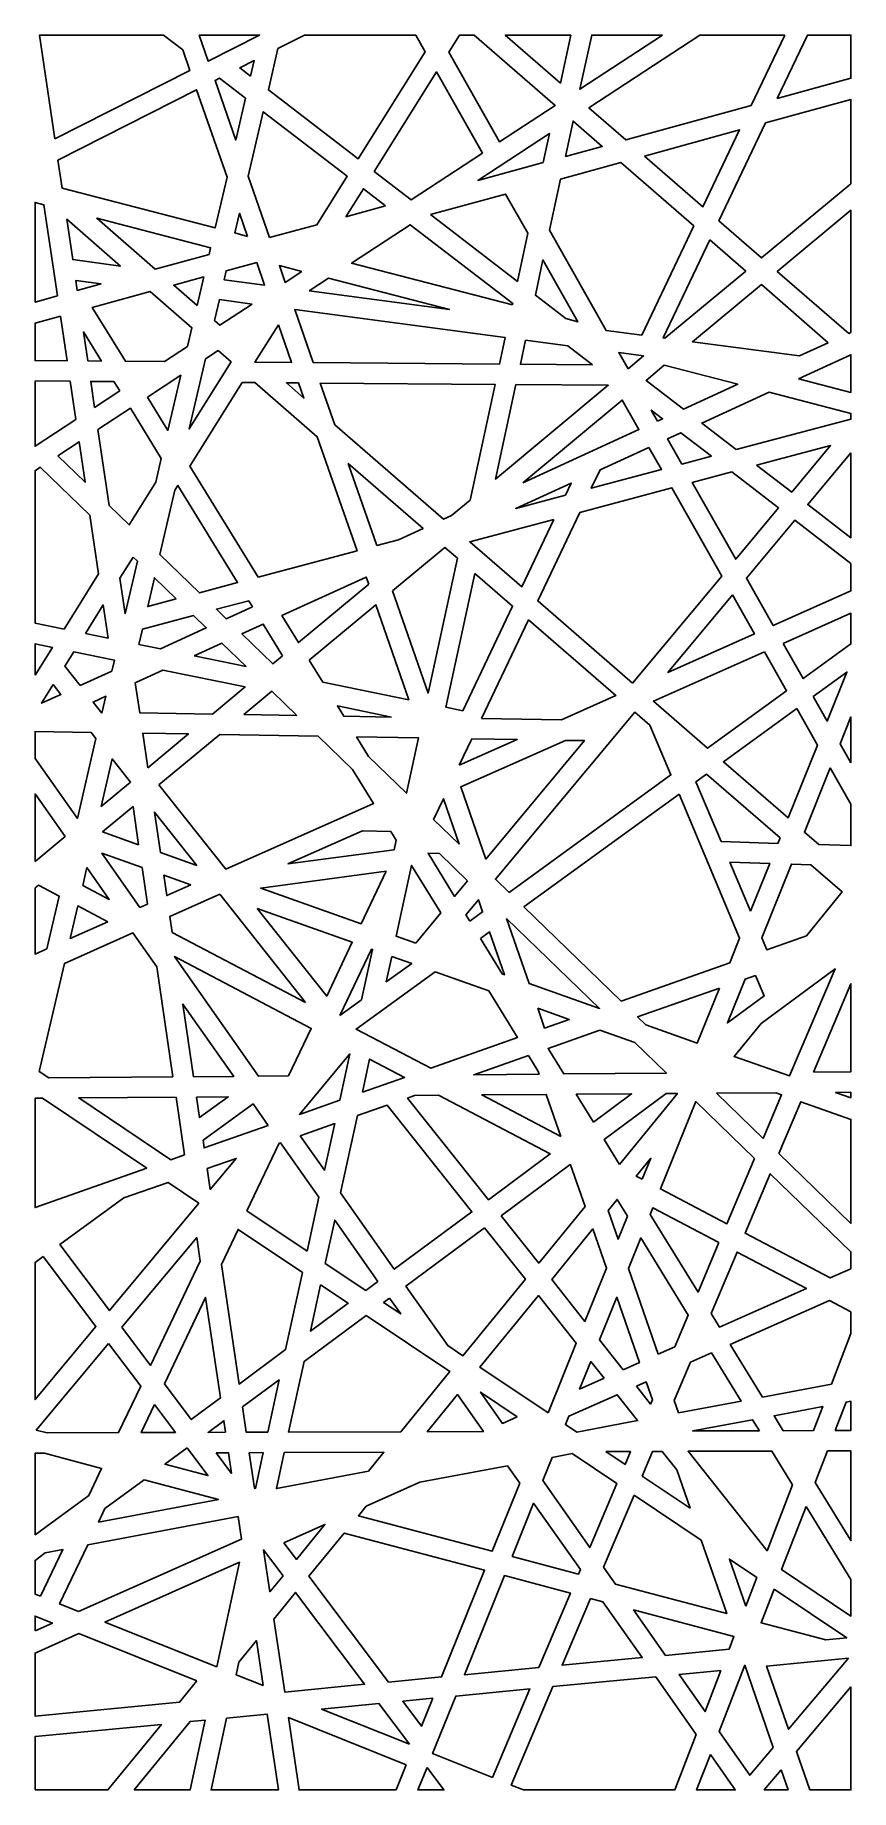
# Model space of a CAD drawing. Extents: x 2347 to 3347, y 2001 to 4153.
import ezdxf

# ---------------------------------------------------------------- set-up
doc = ezdxf.new("R2010")
doc.units = 0
doc.layers.add('LAYER_01', color=5, linetype='CONTINUOUS')

msp = doc.modelspace()

# ---------------------------------------------------------------- linework, layer by layer
at = {"layer": 'LAYER_01'}
for points in [[(2371.7, 4025.6), (2352.9, 4152.9), (2504.9, 4152.9), (2528.5, 4134.8), (2537.2, 4109.6)], [(2548.6, 4152.9), (2622.6, 4152.9), (2559.7, 4121)], [(2645.2, 4136.3), (2677.8, 4152.9), (2814.1, 4152.9), (2825.6, 4132.5), (2743.4, 4001.1), (2633.4, 4085.6)], [(2885.6, 4152.9), (2867.8, 4152.9), (2854.7, 4131.9), (2916.9, 4021.9), (2985, 4066.5)], [(3004.3, 4152.9), (2923.7, 4152.9), (2991.5, 4094)], [(3116.7, 4152.9), (3029.8, 4152.9), (3015.4, 4086.5)], [(3266.4, 4152.9), (3162.3, 4152.9), (3026.3, 4063.8), (3071.7, 4024.3), (3225.2, 4066.5)], [(3257.1, 4075.2), (3347.5, 4100), (3347.5, 4152.9), (3294.1, 4152.9)], [(2611.6, 4102.4), (2616.1, 4121.6), (2598.4, 4112.6)], [(2605.4, 4075.6), (2573.6, 4100), (2568, 4097.2), (2593.4, 4024.2)], [(2895.9, 4008.2), (2839.6, 4107.8), (2763.3, 3985.7), (2808.6, 3950.9)], [(2375.5, 3999.5), (2380.7, 3965), (2568.2, 3916.4), (2582.8, 3978.6), (2545.5, 4085.8)], [(3242.9, 4045.4), (3185.7, 3925.3), (3238.1, 3879.7), (3347.5, 3970.6), (3347.5, 4074.1)], [(2635, 3904.5), (2608.8, 3980), (2627.2, 4058.9), (2730.1, 3979.8), (2692.9, 3920.3)], [(2997.5, 4004), (3042.7, 4016.4), (3007, 4047.4)], [(2970.3, 3996.5), (2890.2, 3974.5), (2978.1, 4032.1)], [(3094.4, 4004.6), (3166.1, 3942.3), (3211, 4036.6)], [(3091.1, 3785), (3154.9, 3918.9), (3065.4, 3996.7), (2991.6, 3976.4), (2978, 3913.8), (3047.5, 3790.8)], [(2777.2, 3943.5), (2728.5, 3930.1), (2750, 3964.4)], [(2374.9, 3833), (2358.3, 3944.9), (2347.5, 3947.8), (2347.5, 3825.5)], [(2832.3, 3932.7), (2938.7, 3850.8), (2951.5, 3909.8), (2924.3, 3957.9)], [(2452.2, 3869.7), (2393.6, 3877.5), (2386.3, 3927)], [(2560.7, 3884), (2562.6, 3892.1), (2423, 3928.2), (2494.7, 3865.9)], [(2608, 3906.1), (2598.1, 3934.5), (2592.5, 3910.2)], [(2932.5, 3822.1), (2735.5, 3873.1), (2807.4, 3920.3), (2932.9, 3823.8)], [(3347.5, 3788.3), (3347.5, 3938.1), (3257.3, 3863.1), (3344.8, 3787.1)], [(3174.5, 3901.9), (3117.2, 3781.6), (3119.6, 3781.2), (3218.7, 3863.5)], [(2619.1, 3874.2), (2581.7, 3863.9), (2579.1, 3852.9), (2628.8, 3846.3)], [(2998.1, 3805.2), (3012.9, 3801.3), (2970, 3877.1), (2960.7, 3833.9)], [(2546.1, 3821.4), (2554.2, 3856.3), (2517.4, 3846.2)], [(2674.6, 3863.1), (2654.1, 3849.6), (2646.9, 3870.2)], [(2683.6, 3839.1), (2855.4, 3816.3), (2707.3, 3854.6)], [(2428.3, 3847.7), (2399.2, 3839.7), (2397.4, 3851.8)], [(2534.3, 3771.1), (2539.7, 3793.9), (2488.5, 3838.3), (2417.6, 3818.8), (2458.2, 3752.9), (2506, 3752.5)], [(3319.8, 3775.6), (3237.8, 3846.9), (3153.3, 3776.8), (3284.4, 3759.4)], [(2613.6, 3823.1), (2574, 3797.1), (2567.4, 3802.9), (2573.4, 3828.5)], [(2688.3, 3751.2), (2665.7, 3816.2), (2923.8, 3782), (2916.8, 3749.5)], [(2386.7, 3753.4), (2378.6, 3808.1), (2347.5, 3799.6), (2347.5, 3753.7)], [(2412, 3753.3), (2406.7, 3788.9), (2428.7, 3753.1)], [(2645.7, 3797.7), (2617, 3751.7), (2661.8, 3751.4)], [(3030.6, 3748.6), (3000.4, 3771.8), (2948.7, 3778.7), (2942.3, 3749.3)], [(2571.9, 3765.9), (2587.8, 3752.1), (2536.4, 3670), (2556.4, 3755.7)], [(3074.3, 3743.5), (3063, 3763.5), (3093.4, 3759.5)], [(3118.8, 3748.1), (3096.5, 3729.5), (3142.3, 3694.2), (3208.9, 3724.8)], [(3283.2, 3731.4), (3347.5, 3714.7), (3347.5, 3760.8)], [(2347.5, 3728.7), (2347.5, 3648.6), (2397.3, 3681.3), (2390.4, 3728.4)], [(2451.2, 3716.6), (2420.4, 3696.4), (2415.7, 3728.2), (2444.1, 3728)], [(2485.2, 3709), (2510.3, 3668.1), (2526.1, 3735.8)], [(2620.9, 3488.2), (2742.1, 3520.5), (2693.4, 3660.4), (2617, 3726.7), (2601.4, 3726.8), (2537.3, 3624.2)], [(2670.5, 3726.3), (2655.5, 3726.4), (2676.9, 3707.8)], [(2880.6, 3582.6), (2858.1, 3563.9), (2848.1, 3559.3), (2714.8, 3675), (2697, 3726.1), (2911.4, 3724.5)], [(2936.9, 3724.3), (2911.8, 3608.5), (3050.1, 3723.5)], [(2945.4, 3603.9), (3067.2, 3705.2), (3087.6, 3669.2)], [(3207, 3644.5), (3164.7, 3677), (3247.2, 3714.8), (3347.5, 3688.9), (3347.5, 3682)], [(2495.5, 3604.5), (2502.2, 3633.5), (2464.3, 3695.3), (2424.4, 3669.2), (2438.2, 3576.1), (2462.8, 3552.2)], [(3110.4, 3679.6), (3116.6, 3682.5), (3102.8, 3693.1)], [(3176.5, 3636.4), (3140.3, 3626.8), (3122.8, 3657.8), (3139, 3665.2)], [(2375.3, 3637), (2408.7, 3604.6), (2401.4, 3654.1)], [(3100, 3647.3), (3115.3, 3620.1), (3029.3, 3597.1), (3040.1, 3619.9)], [(3231.9, 3625.3), (3274.9, 3592.3), (3322.5, 3649.5)], [(3347.5, 3640.4), (3294.7, 3577.1), (3347.5, 3536.5)], [(2383, 3424.5), (2425.3, 3492.2), (2414.7, 3564), (2353.8, 3622.9), (2347.5, 3618.7), (2347.5, 3431.8)], [(2766.3, 3527), (2731.3, 3627.5), (2823.1, 3547.9), (2793.1, 3534.1)], [(3201.5, 3617.2), (3258.8, 3573.1), (3206.3, 3510.1), (3153, 3604.3)], [(2500.4, 3515.8), (2518.9, 3594.7), (2522.5, 3600.6), (2595.7, 3481.5), (2548.8, 3468.9)], [(2997.6, 3588.7), (2936.6, 3572.4), (3004.7, 3603.6)], [(3079.8, 3358.3), (2963.6, 3459.1), (3015.2, 3567.5), (3128.1, 3597.6), (3189.2, 3489.5)], [(2983.5, 3559), (2944, 3476.1), (2880.2, 3531.5)], [(3347.5, 3504.9), (3278.7, 3557.9), (3219.4, 3486.8), (3252.3, 3428.8), (3347.5, 3471.2)], [(2467.6, 3512.8), (2451.4, 3486.8), (2457.8, 3443.2), (2472.9, 3507.7)], [(2785.7, 3471.2), (2849.9, 3524.6), (2865.1, 3511.4), (2829.3, 3346)], [(2520.6, 3461.4), (2485.6, 3452.1), (2493.8, 3487.4)], [(2756.4, 3479.4), (2670.3, 3407.9), (2650, 3441), (2753.3, 3488.3)], [(2886.7, 3492.8), (2932.8, 3452.7), (2871.6, 3324.3), (2851, 3328.5)], [(3202.3, 3466.3), (3229.3, 3418.6), (3123.2, 3371.3)], [(2409.1, 3419.2), (2436.9, 3413.4), (2430.9, 3454.1)], [(2609.4, 3459.2), (2569.8, 3448.7), (2581.6, 3437.2), (2613.9, 3451.9)], [(2683.6, 3386.4), (2700.1, 3359.4), (2805.6, 3337.8), (2765.2, 3454.2)], [(3264.6, 3406.9), (3289.1, 3363.7), (3347.5, 3406.2), (3347.5, 3443.8)], [(2501.2, 3400.3), (2474.7, 3405.7), (2479.1, 3424.5), (2541.6, 3441.1), (2557.3, 3426)], [(2650.9, 3391.7), (2638.9, 3381.7), (2600.9, 3418.5), (2627.1, 3430.5)], [(2894.8, 3314.8), (2952.4, 3435.7), (3059.4, 3342.9), (2992.6, 3313.1)], [(2347.5, 3367.8), (2368.8, 3401.9), (2347.5, 3406.3)], [(2542.6, 3391.8), (2576.5, 3407.3), (2606, 3378.7)], [(2402.6, 3355.1), (2441.4, 3372.9), (2444.6, 3386.4), (2394.9, 3396.5), (2383.8, 3378.8)], [(3241.7, 3396.7), (3105.4, 3336), (3171.8, 3278.4), (3268.7, 3348.9)], [(2504.2, 3374.1), (2604.8, 3353.5), (2565, 3320.3), (2475.8, 3321.8), (2470.3, 3358.6)], [(3301.4, 3341.8), (3318.5, 3311.7), (3342.7, 3371.8)], [(2369.8, 3356.3), (2355.5, 3333.5), (2379.2, 3344.3)], [(2429.4, 3321.4), (2418.6, 3334.9), (2434.2, 3342.1)], [(2603.3, 3319.7), (2668.2, 3318.6), (2637.6, 3348.2)], [(2784.3, 3316.6), (2718.1, 3330.2), (2725.8, 3317.6)], [(2928.5, 3101.3), (2911.7, 3117.6), (3082.7, 3322.7), (3101, 3306.7), (3126.8, 3245.6)], [(3281.1, 3327), (3191.2, 3261.6), (3270.5, 3192.8), (3306.5, 3282)], [(3347.5, 3260.4), (3347.5, 3316.8), (3334.2, 3283.9)], [(2422.1, 3290.3), (2416.1, 3297.8), (2347.5, 3299), (2347.5, 3265.9), (2399.3, 3192.2)], [(2485.7, 3254.5), (2479.5, 3296.8), (2535.5, 3295.8)], [(2499.3, 3233.3), (2573.8, 3295.2), (2694.4, 3293.2), (2736.6, 3252.3), (2762.3, 3210.6), (2581.3, 3130)], [(2741.4, 3292.4), (2756.3, 3268.1), (2802.6, 3223.2), (2817.4, 3291.1)], [(2867.4, 3257.4), (2883, 3290), (2938.5, 3289)], [(2997.7, 3288), (3020.9, 3287.7), (2900, 3142.5), (2869.3, 3230.9)], [(2428.3, 3206.8), (2442, 3265.3), (2464.5, 3236.9)], [(3322.2, 3254.2), (3290.5, 3175.4), (3308.1, 3160.2), (3347.5, 3159), (3347.5, 3209.6)], [(3188.4, 3163.8), (3258, 3161.7), (3260.6, 3168.3), (3170.5, 3246.5), (3157.5, 3237.1)], [(2347.5, 3139.6), (2347.5, 3222.4), (2384.2, 3170.1)], [(2474.4, 3160), (2467.5, 3206.8), (2430.1, 3175.7)], [(2835.8, 3191.1), (2867.2, 3160.7), (2847.9, 3216.3)], [(3136.8, 3222), (2946.7, 3083.7), (3065.9, 2968.3), (3198.9, 3015.2), (3211.1, 3045.5)], [(2545.7, 3134.7), (2493.8, 3200), (2501.1, 3150.5)], [(2657.4, 3136.5), (2787.6, 3153.9), (2790.1, 3165.4), (2783.5, 3176.1), (2748.7, 3177.1)], [(2478.6, 3132), (2485.2, 3087.2), (2475.9, 3083.1), (2429.2, 3149.5)], [(2877.7, 3115.8), (2861.7, 3096.6), (2829.1, 3149.7), (2843.1, 3149.3)], [(2410.9, 3132.1), (2438.4, 3093), (2405.8, 3110.2)], [(2538.2, 3110.8), (2508.9, 3097.7), (2505.2, 3122.5)], [(2777.8, 3127.4), (2747.1, 3063.1), (2624, 3106.8)], [(2814, 3039.3), (2790.2, 3047.8), (2809, 3134.6), (2844.8, 3076.3)], [(3224.4, 3078.4), (3248, 3137), (3199.1, 3138.5)], [(3298.4, 3135.5), (3274.6, 3136.2), (3238.2, 3045.7), (3244.3, 3031.2), (3292.9, 3048.3), (3336.9, 3102.1)], [(2361.9, 3032.3), (2377.1, 3097), (2351.5, 3110.4), (2347.5, 3107.1), (2347.5, 3025.9)], [(2679.1, 2966.5), (2515.6, 3052.5), (2512.7, 3072.1), (2573.8, 3099.3)], [(2436.8, 3065.6), (2390.6, 3045.1), (2399.9, 3085)], [(2619.5, 3081.9), (2704.9, 2974.3), (2736.3, 3040.4)], [(2880.3, 3066.3), (2896.1, 3077.7), (2890.9, 3092.6), (2875.5, 3074.1)], [(2925.4, 3069.6), (3039.4, 2959.2), (2953.1, 2989.9)], [(2516.5, 2875.3), (2364.2, 2874.2), (2352.5, 2882), (2383.5, 3014.5), (2467.3, 3051.8), (2496.6, 3010.2)], [(2893.5, 3045), (2920.2, 3001.6), (2922.9, 3000.6), (2904.6, 3053.1)], [(2658.2, 2876.4), (2686, 2934.7), (2518.2, 3022.8), (2621.3, 2876.1)], [(2721.2, 2950.5), (2747.7, 2969.8), (2761.1, 3031.6), (2760, 3031.9)], [(2784.8, 3023.1), (2778, 2991.9), (2809.1, 3014.5)], [(2837.7, 3004.3), (2741, 2934), (2832.4, 2886), (2938.8, 2923.5), (2903.5, 2980.9)], [(3230.4, 2999.8), (3241, 2974.6), (3196.1, 2941.4), (3217.8, 2995.3)], [(3237.4, 2940.9), (3328.1, 3008), (3272.4, 2876.4), (3204.4, 2900.5)], [(3186.4, 2984.3), (3159.1, 2916.6), (3096.2, 2939), (3086, 2948.9)], [(3301.5, 2881.1), (3347.5, 2881.5), (3347.5, 2989.6)], [(2541.8, 2875.5), (2528.6, 2964.6), (2590.9, 2875.9)], [(2963.6, 2959.6), (2972.1, 2935.2), (3002.3, 2945.8)], [(3039.7, 2932.5), (3082.7, 2917.3), (3121.4, 2879.8), (2995.6, 2878.9), (2976.3, 2910.2)], [(2721, 2846.7), (2733.3, 2903.5), (2671.4, 2829.2)], [(2748.7, 2856.5), (2800.3, 2874.6), (2757.5, 2897.1)], [(2952.2, 2901.7), (2885.1, 2878), (2965.3, 2878.6), (2963.9, 2882.7)], [(2484.5, 2763.3), (2356.6, 2849.1), (2347.5, 2849.1), (2347.5, 2715)], [(2530.7, 2779.6), (2520.2, 2850.3), (2401, 2849.5), (2513.9, 2773.7)], [(2545.5, 2850.5), (2584.2, 2850.8), (2549.2, 2825.4)], [(2633.2, 2815.7), (2614.7, 2842.1), (2553.3, 2797.5), (2554.7, 2788.1)], [(2742.5, 2827.8), (2721.9, 2733), (2787.7, 2639.3), (2883, 2709.7), (2779, 2840.7)], [(2842, 2852.7), (2812.7, 2852.5), (2804, 2849.4), (2903.1, 2724.6), (2979, 2780.8)], [(2991.9, 2802.2), (2895, 2853.1), (2974, 2853.7)], [(3031.9, 2819.9), (3010.9, 2854), (3078.6, 2854.5)], [(3063.8, 2768), (3045, 2798.5), (3121, 2854.8), (3134.8, 2854.9)], [(3229.5, 2775.1), (3195.6, 2695.2), (3114.1, 2738), (3157.3, 2845.1)], [(3182.7, 2855.3), (3239.9, 2799.8), (3262.6, 2853.3), (3255.6, 2855.8)], [(3259.2, 2781.2), (3347.5, 2695.7), (3347.5, 2823.1), (3286.2, 2844.9)], [(3347.5, 2856.5), (3347.5, 2849.7), (3328.8, 2856.3)], [(2672.6, 2803.1), (2702.3, 2760.8), (2714.8, 2818)], [(2680.8, 2661.6), (2695.1, 2727.6), (2648.1, 2794.5), (2646.6, 2794), (2607.1, 2711.1)], [(2558.4, 2762.9), (2594, 2775.4), (2562.2, 2737.3)], [(2918.6, 2705), (2964.8, 2646.9), (3021.7, 2716.5), (3003.9, 2767.6), (3003.5, 2767.8)], [(3091.8, 2749.7), (3084.3, 2753.6), (3102.3, 2775.6)], [(3347.5, 2640), (3322.1, 2628.7), (3217.8, 2683.5), (3248.7, 2756.5), (3347.5, 2660.9)], [(2548.3, 2720.5), (2510.4, 2745.9), (2456.4, 2726.9), (2377.7, 2669.7), (2438.5, 2588.8)], [(3073.6, 2704.4), (3060.9, 2725), (3049.9, 2711.5), (3062.2, 2676.2)], [(3185.8, 2672.1), (3104.7, 2714.7), (3101.5, 2706.7), (3160.1, 2611.4)], [(2767.6, 2624.4), (2714.7, 2699.7), (2703.2, 2646.6), (2752.7, 2613.4)], [(2898.5, 2690.1), (2802.1, 2618.8), (2853.4, 2545.7), (2871.9, 2533.3), (2948.6, 2627.1)], [(2453.9, 2568.2), (2489.1, 2521.4), (2550, 2649.2), (2545.7, 2678.3)], [(2675.1, 2635.3), (2596.3, 2688.3), (2575.8, 2645.3), (2597.5, 2498.5), (2654.6, 2540.8)], [(2980.7, 2626.8), (3021.5, 2575.4), (3048, 2640.9), (3031.3, 2688.8)], [(3111.2, 2535.1), (3074.7, 2640.3), (3089.8, 2677.9), (3148.1, 2583.1), (3131.6, 2544.2)], [(2357.5, 2655), (2422, 2569.1), (2347.5, 2479.6), (2347.5, 2647.7)], [(3176.2, 2585.2), (3208, 2660.4), (3292.9, 2615.8), (3186.4, 2568.5)], [(2506, 2498.8), (2538.8, 2455.1), (2574.7, 2481.7), (2556.5, 2604.8)], [(2697.5, 2620.3), (2731.4, 2597.6), (2685.1, 2563.3)], [(2782, 2603.9), (2774.7, 2598.6), (2795.6, 2584.6)], [(2976.3, 2463.3), (3010.8, 2548.7), (2964.5, 2607), (2892.8, 2519.3)], [(3068.5, 2516.2), (3039.4, 2552.8), (3060.5, 2605), (3088.3, 2524.9)], [(2753.4, 2582.8), (2677.1, 2526.3), (2658.3, 2439.6), (2795.6, 2440), (2856, 2513.9)], [(3323.6, 2498.5), (3347.5, 2560.5), (3347.5, 2587.1), (3321.1, 2601), (3199.7, 2547), (3239.3, 2482.6)], [(2437.5, 2548.5), (2476.9, 2495.9), (2449.8, 2439), (2362.1, 2438.7), (2348.9, 2442.2)], [(3044.9, 2505.7), (3015, 2492.4), (3028.7, 2526.2)], [(3136.2, 2463.2), (3130.9, 2478.5), (3150.8, 2525.3), (3176.6, 2536.8), (3213, 2477.7)], [(2632.7, 2439.5), (2606.3, 2439.4), (2601.7, 2470.5), (2646.6, 2503.7)], [(3084.6, 2495.9), (3101.9, 2474.1), (3104.2, 2479.3), (3096.5, 2501.3)], [(2828, 2440.1), (2865.2, 2485.6), (2897, 2440.3)], [(2938.6, 2458.5), (2920.4, 2450.4), (2893.5, 2488.8)], [(3011.4, 2439.7), (2997.5, 2449), (3001.6, 2459.1), (3061, 2485.5), (3086.1, 2453.8)], [(3328.4, 2441.6), (3341.9, 2476.5), (3347.5, 2477.6), (3347.5, 2441.7)], [(2493.9, 2473.4), (2519.5, 2439.2), (2477.5, 2439)], [(2581, 2439.4), (2578.9, 2453.6), (2559.5, 2439.3)], [(3235.3, 2441.3), (3227, 2454.9), (3153.7, 2441.1)], [(3264.6, 2441.4), (3301.6, 2441.5), (3313, 2471.1), (3253.3, 2459.8)], [(2347.5, 2313.5), (2347.5, 2413.7), (2358.9, 2413.7), (2428.9, 2395.1), (2413.2, 2362.1)], [(2533.8, 2420.2), (2506.7, 2400.3), (2559.3, 2386.3)], [(2569.5, 2414.3), (2588.4, 2389), (2584.7, 2414.4)], [(2627.2, 2414.5), (2610, 2414.4), (2616.4, 2371.1), (2617.8, 2370.7)], [(2652.8, 2414.6), (2775.1, 2414.9), (2756.1, 2391.7), (2643.3, 2370.4)], [(3005.9, 2413.3), (2981.2, 2408.6), (2969.8, 2380.2), (3027.4, 2298.1), (3060.6, 2376.6)], [(3047.1, 2415.8), (3070.6, 2400), (3077.3, 2415.8)], [(3091.7, 2385.8), (3150.4, 2346.4), (3134.1, 2393.4), (3116.1, 2416), (3104.5, 2415.9)], [(3276, 2375.1), (3250.6, 2416.4), (3148, 2416.1), (3244.7, 2294.2)], [(3318.8, 2416.6), (3347.5, 2416.7), (3347.5, 2306.6), (3303.8, 2377.7)], [(2941.5, 2376.9), (2926.5, 2398.3), (2819.1, 2378.1), (2753.5, 2349), (2743.9, 2337.2), (2907.9, 2293.6)], [(2481, 2381.2), (2433.1, 2345.8), (2425.3, 2329.4), (2572.1, 2357)], [(2932.2, 2287.1), (3013.6, 2265.5), (3015.9, 2271), (2958.6, 2352.5)], [(3081.8, 2362.4), (3044.3, 2274), (3058.8, 2253.4), (3195.4, 2217.1), (3164.1, 2307.1)], [(3292.5, 2348.4), (3347.5, 2258.9), (3347.5, 2214.1), (3262.6, 2271.1)], [(2400.7, 2219.7), (2600.4, 2308.3), (2596.3, 2336.1), (2412, 2301.4), (2377.4, 2229)], [(2652.3, 2304), (2667.7, 2283.5), (2702.8, 2326.5)], [(2780.6, 2133.2), (2845.7, 2139.4), (2898.5, 2270.2), (2726.5, 2315.9), (2683.1, 2262.9)], [(2354.2, 2238.3), (2381.5, 2295.7), (2359.9, 2291.6), (2347.5, 2282.4), (2347.5, 2241)], [(2651.4, 2263.6), (2635.2, 2243.8), (2627.6, 2295.3)], [(3218.6, 2226.4), (3232.1, 2261.4), (3198.6, 2283.9)], [(2570.2, 2151.7), (2598.1, 2280), (2433, 2206.7)], [(2965.1, 2151), (2873.8, 2142.2), (2922.8, 2263.7), (3003.7, 2242.2)], [(2640.1, 2210.3), (2666.8, 2243), (2751.4, 2130.4), (2653.4, 2120.9)], [(3253.4, 2247.1), (3237.5, 2205.9), (3316.7, 2184.9), (3342.5, 2187.4)], [(3028.1, 2235.7), (3043.6, 2231.6), (3091.7, 2163.2), (2993.4, 2153.7)], [(3198.2, 2173.4), (3204.1, 2188.9), (3081.2, 2221.6), (3120.3, 2165.9)], [(2347.5, 2196.1), (2368.8, 2205.5), (2347.5, 2214.1)], [(2545.9, 2134.5), (2401.2, 2192.6), (2347.5, 2168.7), (2347.5, 2091.4), (2524.6, 2108.5)], [(2626.9, 2128.9), (2593.8, 2142.2), (2597.1, 2157.7), (2618.7, 2184.1)], [(3252.4, 2053), (3223.6, 2018.8), (3186, 2072.4), (3217.4, 2153.8)], [(3344.6, 2162.4), (3271.2, 2075.3), (3244.2, 2152.8)], [(3157.9, 2069), (3131.6, 2000.9), (2946, 2000.9), (2931.2, 2006.9), (2982.3, 2127.5), (3108.2, 2139.6)], [(3188.1, 2147.3), (3168.7, 2097), (3136.8, 2142.4)], [(2835.2, 2113.3), (2798.1, 2109.7), (2821.3, 2078.9)], [(2908, 2016.2), (2834.8, 2045.5), (2863.3, 2116), (2954, 2124.8)], [(3297, 2000.9), (3347.5, 2000.9), (3347.5, 2127.1), (3280.7, 2047.8)], [(2582.2, 2088.9), (2563.1, 2000.9), (2645.8, 2000.9), (2632.1, 2093.7)], [(2802.3, 2031.6), (2789.9, 2000.9), (2671.1, 2000.9), (2658, 2089.5)], [(2806.6, 2056.8), (2698.6, 2100.1), (2769, 2106.9)], [(2347.5, 2000.9), (2436.7, 2000.9), (2502.3, 2081.2), (2347.5, 2066.3)], [(2468.9, 2000.9), (2537.5, 2000.9), (2556.1, 2086.4), (2537.4, 2084.6)], [(2827.9, 2028.4), (2848.6, 2000.9), (2816.8, 2000.9)], [(3175.2, 2044.3), (3205.7, 2000.9), (3158.4, 2000.9)], [(3262, 2025.6), (3241.2, 2000.9), (3270.6, 2000.9)]]:
    msp.add_lwpolyline(points, close=True, dxfattribs=at)

doc.saveas('drawing.dxf')
